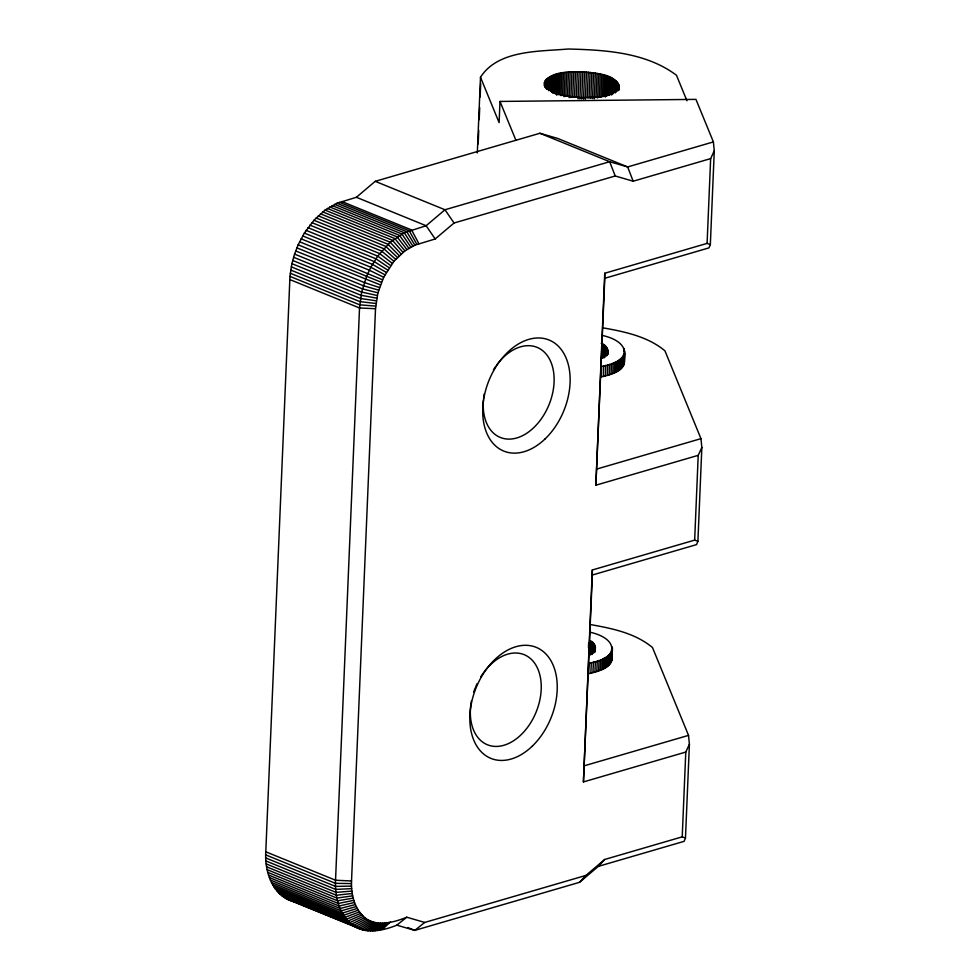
<?xml version="1.0" encoding="UTF-8"?>
<svg xmlns="http://www.w3.org/2000/svg" width="980" height="980" viewBox="0 0 980 980"><rect width="100%" height="100%" fill="white"/><g stroke="black" fill="none" stroke-linecap="round" stroke-linejoin="round"><path stroke-width="1.47" d="M601.23 343.343C609.56 345.658 609.634 356.5 600.985 358.337M619.017 85.848C613.186 99.409 592.961 97.057 580.577 97.706C568.572 95.967 549.253 96.395 544.402 82.957C551.348 70.229 570.299 72.3 582.843 71.748C594.885 73.549 619.764 73.194 618.821 90.393M589.678 632.125C618.797 638.458 619.617 658.658 589.164 663.092L588.723 673.689C597.212 671.398 611.79 668.85 611.875 657.702M602.112 335.393C631.242 341.726 632.051 361.926 601.598 366.361L601.157 376.957C609.707 374.862 626.931 371.175 623.684 359.096M293.829 901.637C272.55 896.21 264.478 871.551 265.788 851.792L289.97 276.385L291.905 263.644L294.564 254.102L298.177 244.792L304.364 233.093L313.955 220.255L325.054 210.1L336.998 203.252L356.377 197.286L375.23 181.325L539.919 133.268L557.89 138.499L627.641 166.943L713.391 141.916L695.947 99.384L499.996 101.442L499.114 122.647L480.494 77.261C498.048 49.698 539.257 51.597 568.13 49.012C605.04 49.931 645.894 52.295 676.482 75.264L686.931 100.756M633.19 181.214L627.641 166.943L609.67 161.712L444.981 209.757L426.129 225.731L404.324 232.775L390.224 242.232L377.729 256.123L370.832 267.258L366.618 276.286L361.657 292.089L359.525 307.965L335.54 880.236C334.927 895.34 338.394 911.89 349.799 922.609C362.429 935.141 382.127 931.172 396.814 925.169L414.773 930.388L579.474 882.343L598.327 866.369L684.077 841.355L685.473 838.059L682.227 836.846L604.758 859.448L585.905 875.422L424.732 922.437L406.761 917.219C393.041 922.829 373.454 928.036 362.012 914.94C353.609 905.912 351.048 892.976 351.526 880.995L375.512 308.725L377.925 292.824L383.682 277.267L393.935 261.305L404.899 250.868L414.859 245.159L435.181 238.973L454.046 223.011L615.22 175.984L633.19 181.214L710.647 158.613L714.273 150.773L713.391 141.916M477.321 152.954L480.494 77.261M478.179 143.938L478.742 130.316M479.196 119.719L479.698 107.604M480.139 97.008L480.715 83.386M544.378 85.346L544.513 82.32M544.513 86.228L544.696 81.695M544.721 87.122L544.978 81.071M545.088 86.51L545.346 80.458M545.48 87.428L545.799 79.858M545.958 88.347L546.338 79.258M546.522 89.278L546.963 78.682M547.232 88.715L547.673 78.118M547.967 89.682L548.469 77.579M548.776 90.674L549.339 77.04M549.719 90.16L550.295 76.538M550.687 91.177L551.324 76.048M551.728 92.23L552.426 75.57M552.83 93.284L553.59 75.117M554.068 92.867L554.827 74.701M555.305 93.982L556.126 74.296M556.603 95.109L557.498 73.917M558.024 94.766L558.918 73.574M559.507 94.435L560.401 73.243M560.976 95.66L561.92 72.949M562.545 95.391L563.5 72.679M564.1 96.665L565.117 72.447M565.766 96.457L566.783 72.238M567.457 96.273L568.474 72.055M569.123 97.645L570.201 71.908M570.887 97.522L571.965 71.785M572.663 97.437L573.741 71.699M574.464 97.388L575.542 71.65M576.277 97.363L577.355 71.626M578.029 98.882L579.18 71.638M579.866 98.919L581.005 71.675M581.691 98.992L582.843 71.748M583.529 99.103L584.668 71.846M585.342 99.225L586.481 71.981M587.216 97.878L588.294 72.14M589.017 98.074L590.095 72.336M590.793 98.294L591.871 72.557M592.533 98.551L593.611 72.814M594.26 98.833L595.338 73.096M596.012 97.633L597.028 73.402M597.665 97.963L598.67 73.745M599.331 96.824L600.287 74.113M600.899 97.204L601.855 74.505M602.48 96.114L603.374 74.909M603.95 96.542L604.832 75.35M605.358 97.008L606.24 75.815M606.767 95.979L607.588 76.293M608.115 94.962L608.874 76.795M609.34 95.489L610.099 77.322M610.552 94.509L611.251 77.861M588.478 647.645L588.674 643.113M611.643 95.06L612.341 78.412M583.431 781.93L592.312 569.98L694.661 540.115L697.907 541.327L696.511 544.623L592.349 575.015L583.431 781.93L685.78 752.064L689.405 744.236L688.524 735.38L652.496 647.535C635.064 633.031 611.863 628.364 590.107 624.505M595.865 485.198L604.746 273.249L707.095 243.395L710.341 244.596L708.957 247.891L604.783 278.283L595.865 485.198L698.213 455.345L701.839 447.505L700.957 438.648L664.93 350.803C647.511 336.299 624.297 331.632 602.553 327.773M589.176 655.792L589.801 640.651C597.678 643.346 596.367 653.452 588.551 655.069M601.671 357.541L602.247 343.919M612.708 94.117L613.345 78.988M590.168 654.861L590.744 641.239M602.602 358.129L603.178 344.507M613.713 93.198L614.276 79.564M591.087 653.942L591.589 641.827M603.521 357.21L604.023 345.107M614.632 92.279L615.134 80.164M590.866 673.211L591.308 662.615M603.3 376.479L603.741 365.883M591.859 654.554L592.361 642.439M604.293 357.823L604.807 345.707M615.403 92.879L615.905 80.776M592.618 653.66L593.059 643.052M605.052 356.928L605.493 346.332M616.151 91.985L616.604 81.389M593.28 652.766L593.66 643.689M605.726 356.034L606.106 346.957M616.824 91.103L617.204 82.014M592.937 672.709L593.378 662.113M605.371 375.977L605.812 365.381M593.868 651.884L594.186 644.313M606.302 355.152L606.62 347.582M617.412 90.221L617.731 82.651M594.309 652.521L594.615 644.95M606.743 355.789L607.061 348.219M617.841 90.858L618.16 83.288M594.713 651.651L594.97 645.587M607.147 354.919L607.404 348.868M618.258 89.976L618.503 83.925M595.032 650.781L595.227 646.236M607.477 354.05L607.661 349.505M618.576 89.106L618.772 84.562M595.24 651.823L595.399 646.874M607.637 354.687L607.833 350.154M618.748 89.756L618.931 85.211M607.772 354.454L607.906 350.791M594.921 672.158L595.362 661.561M607.355 375.426L607.796 364.829M596.82 671.57L597.261 660.973M609.254 374.838L609.695 364.241M598.621 670.957L599.062 660.361M611.055 374.225L611.496 363.629M600.311 670.295L600.765 659.699M612.757 373.576L613.198 362.968M601.916 669.61L602.357 659.013M614.35 372.89L614.791 362.294M603.411 668.899L603.851 658.303M615.844 372.167L616.285 361.571M604.795 668.152L605.236 657.556M617.229 371.42L617.67 360.824M606.057 667.38L606.51 656.784M618.503 370.661L618.944 360.052M607.208 666.584L607.661 655.988M619.654 369.864L620.095 359.256M608.249 665.775L608.69 655.167M620.683 369.043L621.124 358.447M609.156 664.93L609.609 654.334M621.602 368.198L622.043 357.602M609.952 664.073L610.393 653.476M622.386 367.341L622.827 356.745M610.614 663.191L611.055 652.594M623.047 366.459L623.488 355.863M611.14 662.308L611.594 651.7M623.586 365.577L623.88 354.552M624.003 351.526L624.138 348.5M611.557 661.402L611.998 650.806M623.99 364.67L624.321 353.976M611.826 660.483L612.316 647.094M624.26 363.752L624.713 353.155M611.973 659.564L612.439 648.037M624.407 362.833L624.873 351.305M682.227 836.846L685.78 752.064M694.661 540.115L698.213 455.345M707.095 243.395L710.647 158.613M685.473 838.059L689.405 744.236M697.907 541.327L701.839 447.505M710.341 244.596L714.273 150.773M579.474 882.343L585.905 875.422M598.327 866.369L604.758 859.448M382.286 929.408L390.481 921.972M379.86 930.032L388.46 922.486M377.459 930.51L386.451 922.891M375.058 930.829L384.454 923.16M396.814 925.169L406.761 917.219M424.732 922.437L414.773 930.388L407.803 927.546M372.694 930.988L382.482 923.295M370.354 931L380.534 923.295M378.623 923.172L368.051 930.853L365.271 929.714M376.737 922.915L365.797 930.547L360.211 928.268M374.887 922.523L363.58 930.081L285.535 898.256M373.086 922.009L361.412 929.457L287.52 899.322M359.305 928.685L371.334 921.372M357.259 927.766L369.632 920.6M355.287 926.7L367.978 919.706M353.376 925.475L366.385 918.689M364.866 917.562L351.551 924.116L281.799 895.671M363.409 916.3L349.799 922.609L280.047 894.177M362.012 914.94L348.133 920.967L278.381 892.535M360.701 913.458L346.553 919.203L276.801 890.759M359.464 911.878L345.07 917.305L275.319 888.86M358.3 910.187L343.674 915.271L273.922 886.839M357.235 908.399L342.388 913.127L272.636 884.683M596.796 469.04L700.957 438.648M584.35 765.772L688.524 735.38M356.242 906.524L341.199 910.873L271.448 882.429M355.336 904.552L340.121 908.509L270.37 880.065M354.527 902.494L339.141 906.035L269.402 877.59M353.805 900.351L338.284 903.474L268.532 875.03M353.18 898.133L337.537 900.816L267.785 872.372M352.653 895.855L336.899 898.072L267.148 869.628M352.224 893.503L336.373 895.255L266.621 866.81M351.881 891.102L335.969 892.364L266.217 863.919M351.649 888.639L335.687 889.411L265.935 860.967M351.502 886.128L335.515 886.398L265.764 857.953M351.465 883.58L335.466 883.335L265.727 854.891M375.512 308.725L359.525 307.965L289.774 279.533M351.526 880.995L335.54 880.236L265.788 851.792M375.671 306.115L359.721 304.829L289.97 276.385M375.928 303.469L360.027 301.668L290.276 273.224M376.283 300.823L360.456 298.483L290.705 270.039M376.737 298.153L360.995 295.286L291.244 266.842M377.288 295.495L361.657 292.089L291.905 263.644M377.925 292.824L362.429 288.892L292.677 260.447M378.66 290.166L363.31 285.707L293.559 257.262M379.493 287.532L364.303 282.534L294.564 254.102M380.412 284.911L295.666 250.954M539.919 133.268L609.67 161.712L615.22 175.984M375.23 181.325L444.981 209.757L454.046 223.011M356.377 197.286L426.129 225.731L435.181 238.973M341.849 201.525L411.6 229.969L418.901 243.726M339.423 202.309L409.175 230.753L416.88 244.375M336.998 203.252L406.737 231.684L414.859 245.159M334.572 204.33L404.324 232.775L412.837 246.066M332.159 205.567L401.91 234L410.828 247.083M329.77 206.939L399.509 235.371L408.832 248.234M327.394 208.446L397.145 236.891L406.859 249.496M325.054 210.1L394.793 238.544L404.899 250.868M322.738 211.888L392.49 240.321L402.976 252.35M320.472 213.799L390.224 242.232L401.09 253.943M318.243 215.833L387.994 244.265L399.228 255.645M316.075 217.989L385.814 246.421L397.427 257.434M313.955 220.255L383.695 248.687L395.651 259.332M311.897 222.632L381.637 251.064L393.935 261.305M309.901 225.106L379.652 253.55L392.282 263.375M307.977 227.679L377.729 256.123L390.677 265.519M306.128 230.349L375.879 258.781L389.146 267.736M304.364 233.093L374.115 261.538L387.663 270.027M302.685 235.923L372.437 264.355L386.267 272.379M301.093 238.814L370.832 267.258L384.932 274.792M299.586 241.766L369.338 270.211L383.682 277.267M298.177 244.792L382.506 279.778M296.867 247.854L381.416 282.326M283.624 897.031L357.43 927.129M499.996 101.442L515.798 139.993M604.746 273.249L604.783 278.283M592.312 569.98L592.349 575.015M496.738 364.964A48.657 32.757 -67.8 0 1 551.262 362.943A48.657 32.757 -67.8 0 1 523.724 435.059A48.657 32.757 -67.8 0 1 483.459 399.742M483.606 398.297A48.657 32.757 -67.8 0 1 484.255 393.899M493.418 369.926A48.657 32.757 -67.8 0 1 495.868 366.165M480.727 676.935A48.657 32.757 -67.8 0 1 537.885 669.046A48.657 32.757 -67.8 0 1 509.098 743.269A48.657 32.757 -67.8 0 1 471.441 700.872M473.708 692.101A48.657 32.757 -67.8 0 1 475.276 687.789M475.863 686.38A48.657 32.757 -67.8 0 1 477.113 683.599M545.039 438.966A59.976 40.376 -67.8 0 0 551.348 341.065A59.976 40.376 -67.8 0 0 482.858 406.614A59.976 40.376 -67.8 0 0 545.039 438.966M532.446 746.001A59.976 40.376 -67.8 0 0 538.204 648.258A59.976 40.376 -67.8 0 0 469.959 714.359A59.976 40.376 -67.8 0 0 532.446 746.001"/></g></svg>
